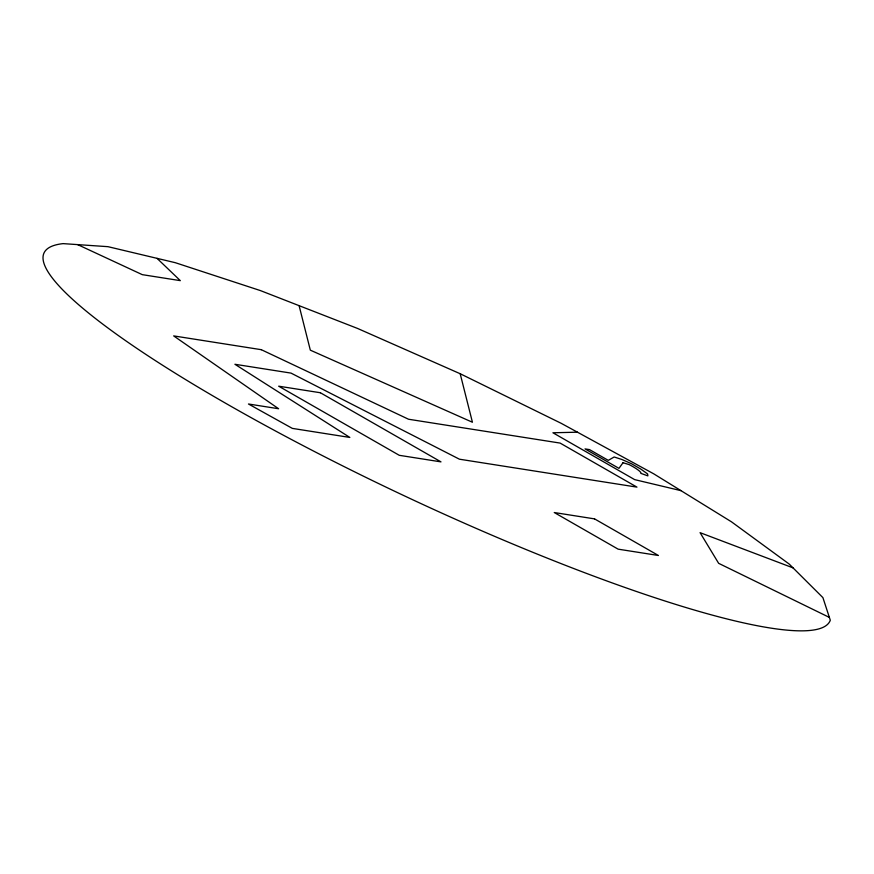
<?xml version="1.0" encoding="UTF-8"?>
<svg xmlns="http://www.w3.org/2000/svg" width="874" height="874" viewBox="0 0 874 874"><rect width="100%" height="100%" fill="white"/><g stroke="black" fill="none" stroke-linecap="round" stroke-linejoin="round"><path stroke-width="1.31" d="M577.463 432.193L552.925 432.772L634.666 479.629L680.977 490.653M793.035 567.871L700.074 532.659L718.646 563.326L829.371 617.405M460.183 373.733L357.597 328.46L260.43 290.594L175.292 262.692L107.983 246.676L63.103 243.627A433.93 67.134 25.1 0 0 362.677 475.806A433.93 67.134 25.1 0 0 830.3 620.234L822.904 597.619L789.2 564.058L731.494 521.833L653.73 473.828L561.184 423.311L460.183 373.733L472.43 422.251L310.325 350.157L299.105 305.66M77.677 244.622L142.276 274.654L180.317 280.641L157.047 258.354M623.031 462.717L618.956 468.355L585.012 448.897L589.513 449.607L608.282 460.358L614.16 456.993L621.906 459.484L631.389 463.679L640.773 469.054L647.601 473.927L647.874 475.882L640.795 473.337A19.457 3.015 25.1 0 0 629.302 464.662L623.031 462.717M261.304 349.687L173.664 335.9L278.609 408.748L248.456 403.996L292.342 428.391L349.829 437.437L234.92 364.272L290.998 373.1L459.44 459.2L636.96 487.124L560.125 443.085L408.529 419.236L261.304 349.687M320.376 392.743L278.675 386.188L399.276 455.31L440.988 461.876L320.376 392.743M594.549 518.883L554.258 512.535L618.126 549.156L658.428 555.493L594.549 518.883"/></g></svg>
